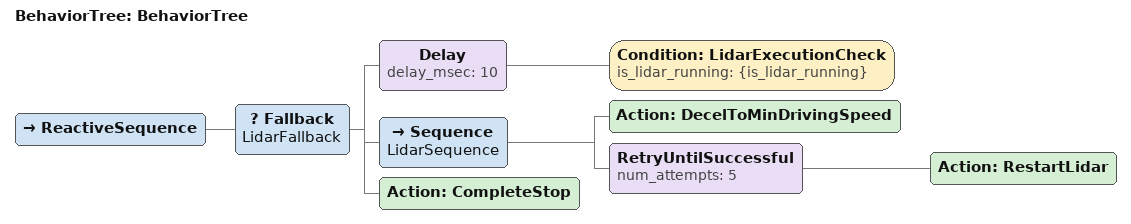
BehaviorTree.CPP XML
<?xml version="1.0"?>
<root main_tree_to_execute="BehaviorTree">
    <BehaviorTree ID="BehaviorTree">
        <ReactiveSequence>
            <Fallback name="LidarFallback">
                <Delay delay_msec="10">
                    <Condition ID="LidarExecutionCheck" is_lidar_running="{is_lidar_running}"/>
                </Delay>
                <Sequence name="LidarSequence">
                    <Action ID="DecelToMinDrivingSpeed"/>
                    <RetryUntilSuccessful num_attempts="5">
                        <Action ID="RestartLidar"/>
                    </RetryUntilSuccessful>
                </Sequence>
                <Action ID="CompleteStop"/>
            </Fallback>
        </ReactiveSequence>
    </BehaviorTree>
</root>
